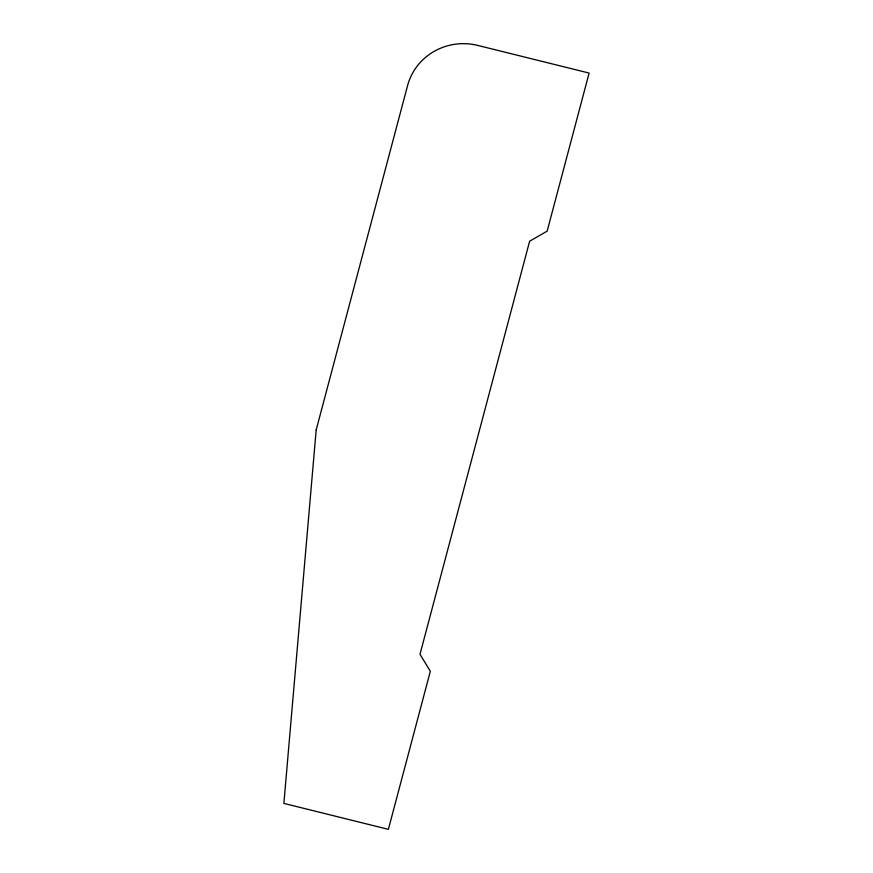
<?xml version="1.0" encoding="UTF-8"?>
<svg xmlns="http://www.w3.org/2000/svg" width="873" height="873" viewBox="0 0 873 873"><rect width="100%" height="100%" fill="white"/><g stroke="black" fill="none" stroke-linecap="round" stroke-linejoin="round"><path stroke-width="1.31" d="M316.179 429.942L283.878 803.4L388.376 829.35L430.334 671.272L419.989 654.303L529.638 241.199L547.153 231.159L589.122 73.07L477.651 45.396A57.553 55.763 -0.9 0 0 407.582 85.576L316.179 429.942"/></g></svg>
